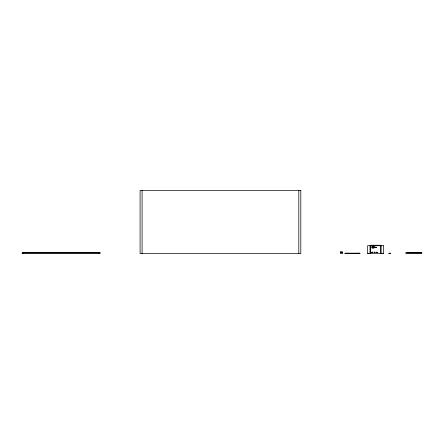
<?xml version="1.0" encoding="UTF-8"?>
<svg xmlns="http://www.w3.org/2000/svg" width="444" height="444" viewBox="0 0 444 444"><rect width="100%" height="100%" fill="white"/><g stroke="black" fill="none" stroke-linecap="round" stroke-linejoin="round"><path stroke-width="0.67" d="M374.952 247.297L376.357 247.358L375.058 247.297M374.803 252.142L375.219 252.314L374.803 252.481M376.207 247.386L375.641 247.491M371.689 252.286L372.25 252.547L372.938 252.253L371.539 252.314L372.594 252.458M376.401 252.309L377.578 252.248M371.667 252.248L372.25 252.137M374.037 252.248C377.167 252.014 372.688 252.908 374.625 252.075M377.5 252.481C374.142 251.443 378.921 253.319 376.529 252.381M375.158 247.253L375.641 247.186M376.823 252.186L377.172 252.186M374.797 252.436L374.037 252.375M377.172 252.436L376.823 252.436M370.202 245.255L380.941 245.255M372.172 246.792L373.992 246.792L373.992 247.819L372.172 247.819L372.172 246.792L372.216 247.819M23.149 252.847L99.079 252.847M406.787 252.847L420.851 252.847M388.966 253.163L390.387 253.163M389.083 253.319L390.276 253.319M389.044 253.48L390.315 253.48M388.938 253.635L390.52 253.635M375.641 247.23L375.979 247.258M372.25 252.181L372.732 252.203M375.469 247.486L375.158 247.469M375.985 247.214L376.279 247.336M376.651 252.458L376.357 252.336M383.078 253.163L383.078 253.635M381.107 245.726L381.08 253.635M380.702 245.726L380.702 253.635M370.424 245.726L370.424 253.635M370.019 245.726L370.046 253.635M368.048 253.163L368.048 253.635M357.914 253.163L357.914 253.635M357.537 253.163L357.537 253.635M347.252 253.163L347.252 253.635M346.881 253.163L346.881 253.635M298.806 190.365L298.806 253.635M142.091 190.365L142.091 253.635M99.079 252.531L99.079 253.635M23.149 252.531L23.149 253.635M340.731 251.82L340.687 252.608L342.507 252.608L342.507 252.131L340.731 251.82M300.804 190.365L140.093 190.365L140.093 253.635L300.804 253.635L300.804 190.365M383.549 245.726L367.577 245.726L367.577 253.635L383.549 253.635L383.549 245.726M374.148 246.636L372.017 246.636L372.017 247.98L374.148 247.98L374.148 246.636M342.663 252.131L340.531 252.131L340.531 253.635L342.663 253.635L342.663 252.131M100.028 252.531L22.2 252.531L22.2 253.635L100.028 253.635L100.028 252.531M421.8 252.686L405.838 252.686L405.838 253.635L421.8 253.635L421.8 252.686M359.912 253.163L344.883 253.163L344.883 253.635L359.912 253.635L359.912 253.163"/></g></svg>
